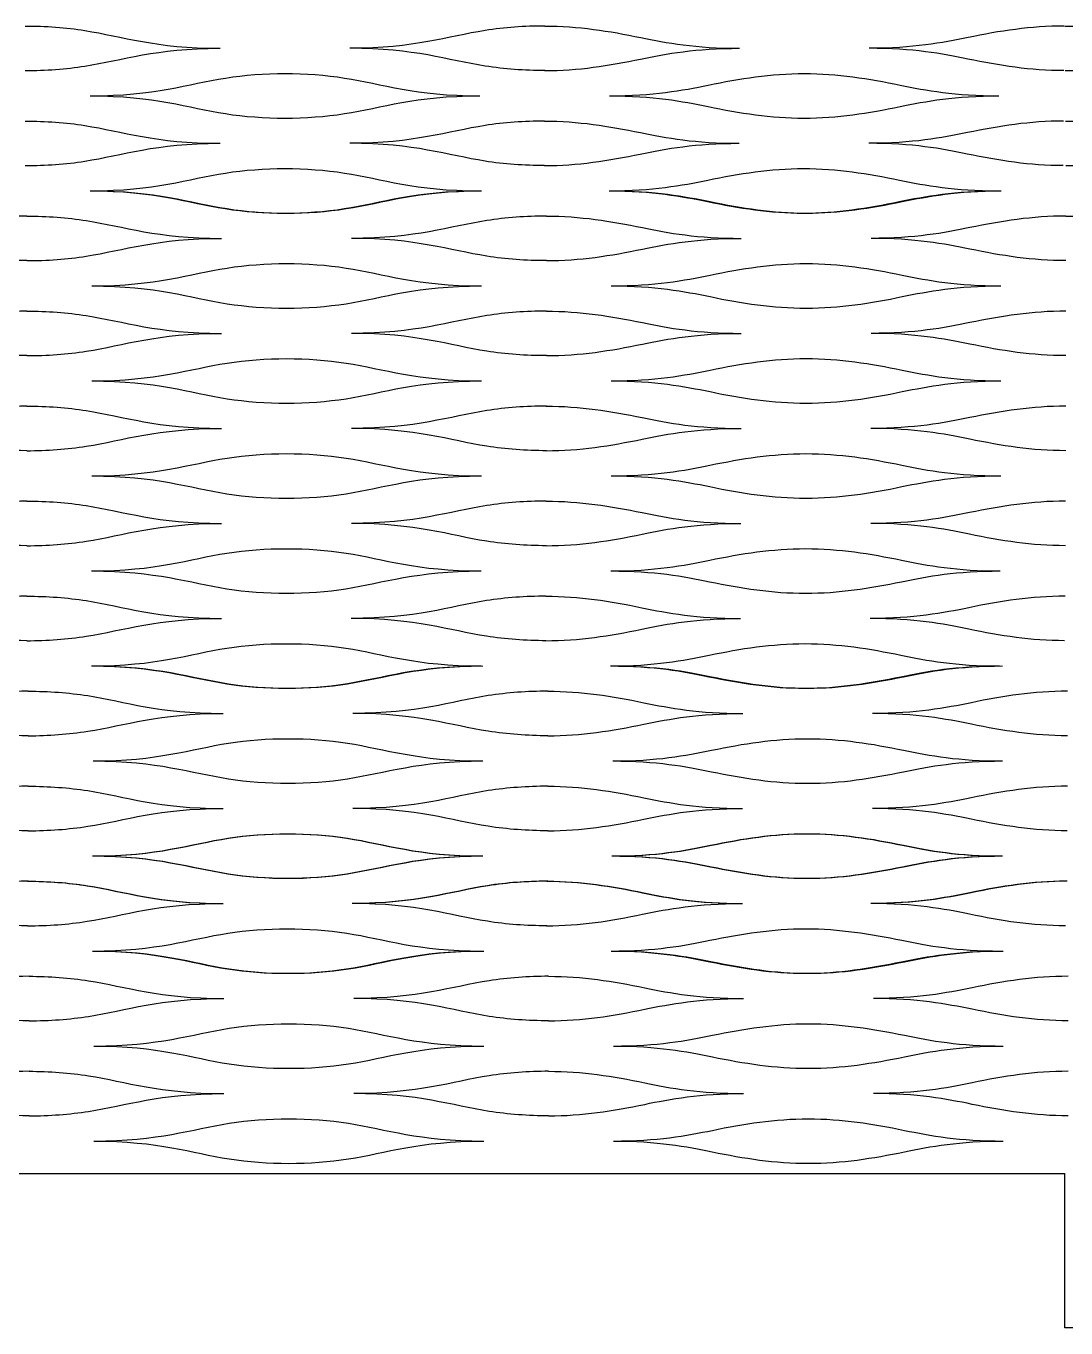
# Model space of a CAD drawing. Header units: millimetres. Extents: x 1 to 583, y -486 to -2.
# Drawn here: x 429.74 to 450.41, y -196.82 to -170.93 of the extents above; entities that cross this region are included whole.
import ezdxf

# ---------------------------------------------------------------- set-up
doc = ezdxf.new("R2010")
doc.units = ezdxf.units.MM
doc.header["$MEASUREMENT"] = 0
doc.layers.add('DEFAULT', color=7, linetype='Continuous')
doc.layers.add('dibujo', color=10, linetype='Continuous')

msp = doc.modelspace()

# ---------------------------------------------------------------- linework, layer by layer
at = {"layer": 'DEFAULT'}
for points, knots in [([(429.723, -170.93), (430.127, -170.93), (430.53, -170.96), (430.907, -171.019), (431.66, -171.137), (432.305, -171.373), (433.596, -171.373)], [0, 0, 0, 0, 1, 1, 1, 2, 2, 2, 2]), ([(440.05, -170.93), (439.646, -170.93), (439.243, -170.96), (438.867, -171.019), (438.114, -171.137), (437.468, -171.373), (436.177, -171.373)], [0, 0, 0, 0, 1, 1, 1, 2, 2, 2, 2]), ([(440.049, -170.93), (440.714, -170.93), (441.328, -171.029), (441.957, -171.159), (442.471, -171.265), (443.048, -171.373), (443.919, -171.373)], [0, 0, 0, 0, 1, 1, 1, 2, 2, 2, 2]), ([(450.374, -170.93), (449.709, -170.93), (449.094, -171.029), (448.464, -171.159), (447.949, -171.265), (447.372, -171.373), (446.501, -171.373)], [0, 0, 0, 0, 1, 1, 1, 2, 2, 2, 2]), ([(450.39, -170.93), (451.055, -170.93), (451.67, -171.029), (452.3, -171.159), (452.815, -171.265), (453.392, -171.373), (454.263, -171.373)], [0, 0, 0, 0, 1, 1, 1, 2, 2, 2, 2]), ([(429.723, -171.816), (430.127, -171.816), (430.53, -171.786), (430.907, -171.727), (431.66, -171.609), (432.305, -171.373), (433.596, -171.373)], [0, 0, 0, 0, 1, 1, 1, 2, 2, 2, 2]), ([(440.05, -171.816), (439.646, -171.816), (439.243, -171.786), (438.867, -171.727), (438.114, -171.609), (437.468, -171.373), (436.177, -171.373)], [0, 0, 0, 0, 1, 1, 1, 2, 2, 2, 2]), ([(440.047, -171.816), (440.712, -171.816), (441.327, -171.717), (441.956, -171.587), (442.471, -171.481), (443.048, -171.373), (443.919, -171.373)], [0, 0, 0, 0, 1, 1, 1, 2, 2, 2, 2]), ([(450.37, -171.816), (449.705, -171.816), (449.091, -171.717), (448.463, -171.587), (447.948, -171.481), (447.372, -171.373), (446.501, -171.373)], [0, 0, 0, 0, 1, 1, 1, 2, 2, 2, 2]), ([(450.394, -171.816), (451.059, -171.816), (451.673, -171.717), (452.301, -171.587), (452.816, -171.481), (453.392, -171.373), (454.263, -171.373)], [0, 0, 0, 0, 1, 1, 1, 2, 2, 2, 2]), ([(431.014, -172.318), (432.305, -172.318), (432.95, -172.082), (433.703, -171.964), (434.456, -171.845), (435.317, -171.845), (436.07, -171.964), (436.823, -172.082), (437.468, -172.318), (438.759, -172.318)], [0, 0, 0, 0, 1, 1, 1, 2, 2, 2, 3, 3, 3, 3]), ([(441.336, -172.318), (442.207, -172.318), (442.784, -172.21), (443.299, -172.104), (443.928, -171.974), (444.543, -171.875), (445.208, -171.875), (445.873, -171.875), (446.487, -171.974), (447.116, -172.104), (447.63, -172.21), (448.207, -172.318), (449.078, -172.318)], [0, 0, 0, 0, 1, 1, 1, 2, 2, 2, 3, 3, 3, 4, 4, 4, 4]), ([(431.014, -172.318), (432.304, -172.318), (432.949, -172.554), (433.702, -172.672), (434.454, -172.79), (435.314, -172.79), (436.067, -172.672), (436.82, -172.554), (437.465, -172.318), (438.755, -172.318)], [0, 0, 0, 0, 1, 1, 1, 2, 2, 2, 3, 3, 3, 3]), ([(441.336, -172.318), (442.207, -172.318), (442.783, -172.425), (443.297, -172.532), (443.925, -172.661), (444.539, -172.761), (445.204, -172.761), (445.869, -172.761), (446.484, -172.661), (447.113, -172.532), (447.629, -172.425), (448.207, -172.318), (449.078, -172.318)], [0, 0, 0, 0, 1, 1, 1, 2, 2, 2, 3, 3, 3, 4, 4, 4, 4]), ([(429.723, -172.82), (430.126, -172.82), (430.53, -172.849), (430.906, -172.908), (431.659, -173.026), (432.304, -173.262), (433.594, -173.262)], [0, 0, 0, 0, 1, 1, 1, 2, 2, 2, 2]), ([(440.046, -172.82), (439.642, -172.82), (439.239, -172.849), (438.863, -172.908), (438.11, -173.026), (437.465, -173.262), (436.175, -173.262)], [0, 0, 0, 0, 1, 1, 1, 2, 2, 2, 2]), ([(440.043, -172.82), (440.708, -172.82), (441.322, -172.919), (441.95, -173.049), (442.464, -173.155), (443.04, -173.262), (443.911, -173.262)], [0, 0, 0, 0, 1, 1, 1, 2, 2, 2, 2]), ([(450.364, -172.82), (449.698, -172.82), (449.083, -172.919), (448.454, -173.049), (447.939, -173.155), (447.361, -173.262), (446.49, -173.262)], [0, 0, 0, 0, 1, 1, 1, 2, 2, 2, 2]), ([(450.401, -172.82), (451.066, -172.82), (451.681, -172.919), (452.31, -173.049), (452.825, -173.155), (453.403, -173.262), (454.274, -173.262)], [0, 0, 0, 0, 1, 1, 1, 2, 2, 2, 2]), ([(429.723, -173.705), (430.126, -173.705), (430.53, -173.676), (430.906, -173.617), (431.659, -173.499), (432.304, -173.262), (433.594, -173.262)], [0, 0, 0, 0, 1, 1, 1, 2, 2, 2, 2]), ([(440.046, -173.705), (439.642, -173.705), (439.239, -173.676), (438.863, -173.617), (438.11, -173.499), (437.465, -173.262), (436.175, -173.262)], [0, 0, 0, 0, 1, 1, 1, 2, 2, 2, 2]), ([(440.04, -173.705), (440.704, -173.705), (441.319, -173.606), (441.948, -173.476), (442.463, -173.37), (443.04, -173.262), (443.911, -173.262)], [0, 0, 0, 0, 1, 1, 1, 2, 2, 2, 2]), ([(450.356, -173.705), (449.691, -173.705), (449.078, -173.606), (448.45, -173.476), (447.937, -173.37), (447.361, -173.262), (446.49, -173.262)], [0, 0, 0, 0, 1, 1, 1, 2, 2, 2, 2]), ([(450.408, -173.705), (451.073, -173.705), (451.686, -173.606), (452.314, -173.476), (452.827, -173.37), (453.403, -173.262), (454.274, -173.262)], [0, 0, 0, 0, 1, 1, 1, 2, 2, 2, 2]), ([(431.014, -174.207), (432.304, -174.207), (432.949, -173.971), (433.702, -173.853), (434.454, -173.735), (435.314, -173.735), (436.067, -173.853), (436.82, -173.971), (437.465, -174.207), (438.755, -174.207)], [0, 0, 0, 0, 1, 1, 1, 2, 2, 2, 3, 3, 3, 3]), ([(441.327, -174.207), (442.197, -174.207), (442.774, -174.099), (443.289, -173.993), (443.918, -173.863), (444.532, -173.764), (445.197, -173.764), (445.862, -173.764), (446.475, -173.863), (447.103, -173.993), (447.616, -174.099), (448.192, -174.207), (449.062, -174.207)], [0, 0, 0, 0, 1, 1, 1, 2, 2, 2, 3, 3, 3, 4, 4, 4, 4]), ([(431.013, -174.207), (432.302, -174.207), (432.946, -174.443), (433.699, -174.561), (434.45, -174.679), (435.31, -174.679), (436.062, -174.561), (436.814, -174.443), (437.459, -174.207), (438.748, -174.207)], [0, 0, 0, 0, 1, 1, 1, 2, 2, 2, 3, 3, 3, 3]), ([(431.043, -174.207), (432.334, -174.207), (432.98, -174.443), (433.733, -174.561), (434.486, -174.68), (435.347, -174.68), (436.1, -174.561), (436.853, -174.443), (437.499, -174.207), (438.79, -174.207)], [0, 0, 0, 0, 1, 1, 1, 2, 2, 2, 3, 3, 3, 3]), ([(441.327, -174.207), (442.197, -174.207), (442.773, -174.315), (443.286, -174.421), (443.912, -174.551), (444.525, -174.65), (445.189, -174.65), (445.854, -174.65), (446.468, -174.551), (447.098, -174.421), (447.614, -174.315), (448.192, -174.207), (449.062, -174.207)], [0, 0, 0, 0, 1, 1, 1, 2, 2, 2, 3, 3, 3, 4, 4, 4, 4]), ([(441.372, -174.207), (442.244, -174.207), (442.822, -174.315), (443.337, -174.421), (443.966, -174.551), (444.58, -174.65), (445.246, -174.65), (445.912, -174.65), (446.526, -174.551), (447.156, -174.421), (447.671, -174.315), (448.248, -174.207), (449.12, -174.207)], [0, 0, 0, 0, 1, 1, 1, 2, 2, 2, 3, 3, 3, 4, 4, 4, 4]), ([(429.752, -174.709), (429.086, -174.709), (428.472, -174.808), (427.842, -174.938), (427.327, -175.044), (426.75, -175.152), (425.878, -175.152)], [0, 0, 0, 0, 1, 1, 1, 2, 2, 2, 2]), ([(429.752, -174.709), (430.155, -174.709), (430.559, -174.739), (430.935, -174.798), (431.689, -174.916), (432.334, -175.152), (433.625, -175.152)], [0, 0, 0, 0, 1, 1, 1, 2, 2, 2, 2]), ([(440.081, -174.709), (439.678, -174.709), (439.274, -174.739), (438.898, -174.798), (438.145, -174.916), (437.499, -175.152), (436.208, -175.152)], [0, 0, 0, 0, 1, 1, 1, 2, 2, 2, 2]), ([(440.081, -174.709), (440.747, -174.709), (441.362, -174.808), (441.991, -174.938), (442.506, -175.044), (443.083, -175.152), (443.955, -175.152)], [0, 0, 0, 0, 1, 1, 1, 2, 2, 2, 2]), ([(450.411, -174.709), (449.745, -174.709), (449.13, -174.808), (448.501, -174.938), (447.986, -175.044), (447.409, -175.152), (446.537, -175.152)], [0, 0, 0, 0, 1, 1, 1, 2, 2, 2, 2]), ([(450.411, -174.709), (451.076, -174.709), (451.691, -174.808), (452.32, -174.938), (452.835, -175.044), (453.413, -175.152), (454.284, -175.152)], [0, 0, 0, 0, 1, 1, 1, 2, 2, 2, 2]), ([(429.752, -175.595), (429.086, -175.595), (428.472, -175.496), (427.842, -175.366), (427.327, -175.26), (426.75, -175.152), (425.878, -175.152)], [0, 0, 0, 0, 1, 1, 1, 2, 2, 2, 2]), ([(429.752, -175.595), (430.155, -175.595), (430.559, -175.565), (430.935, -175.506), (431.689, -175.388), (432.334, -175.152), (433.625, -175.152)], [0, 0, 0, 0, 1, 1, 1, 2, 2, 2, 2]), ([(440.081, -175.595), (439.678, -175.595), (439.274, -175.565), (438.898, -175.506), (438.145, -175.388), (437.499, -175.152), (436.208, -175.152)], [0, 0, 0, 0, 1, 1, 1, 2, 2, 2, 2]), ([(440.081, -175.595), (440.747, -175.595), (441.362, -175.496), (441.991, -175.366), (442.506, -175.26), (443.083, -175.152), (443.955, -175.152)], [0, 0, 0, 0, 1, 1, 1, 2, 2, 2, 2]), ([(450.411, -175.595), (449.745, -175.595), (449.13, -175.496), (448.501, -175.366), (447.986, -175.26), (447.409, -175.152), (446.537, -175.152)], [0, 0, 0, 0, 1, 1, 1, 2, 2, 2, 2]), ([(431.043, -176.097), (432.334, -176.097), (432.98, -175.86), (433.733, -175.742), (434.486, -175.624), (435.347, -175.624), (436.1, -175.742), (436.853, -175.86), (437.499, -176.097), (438.79, -176.097)], [0, 0, 0, 0, 1, 1, 1, 2, 2, 2, 3, 3, 3, 3]), ([(441.372, -176.097), (442.244, -176.097), (442.821, -175.989), (443.336, -175.883), (443.966, -175.753), (444.58, -175.654), (445.246, -175.654), (445.912, -175.654), (446.526, -175.753), (447.155, -175.883), (447.67, -175.989), (448.248, -176.097), (449.119, -176.097)], [0, 0, 0, 0, 1, 1, 1, 2, 2, 2, 3, 3, 3, 4, 4, 4, 4]), ([(431.043, -176.097), (432.334, -176.097), (432.98, -176.333), (433.733, -176.451), (434.486, -176.569), (435.347, -176.569), (436.1, -176.451), (436.853, -176.333), (437.499, -176.097), (438.79, -176.097)], [0, 0, 0, 0, 1, 1, 1, 2, 2, 2, 3, 3, 3, 3]), ([(441.372, -176.097), (442.244, -176.097), (442.821, -176.204), (443.336, -176.311), (443.965, -176.44), (444.58, -176.54), (445.245, -176.54), (445.911, -176.54), (446.526, -176.44), (447.155, -176.311), (447.67, -176.204), (448.248, -176.097), (449.119, -176.097)], [0, 0, 0, 0, 1, 1, 1, 2, 2, 2, 3, 3, 3, 4, 4, 4, 4]), ([(429.752, -176.599), (429.086, -176.599), (428.472, -176.698), (427.842, -176.827), (427.327, -176.934), (426.75, -177.041), (425.878, -177.041)], [0, 0, 0, 0, 1, 1, 1, 2, 2, 2, 2]), ([(429.752, -176.599), (430.155, -176.599), (430.559, -176.628), (430.935, -176.687), (431.689, -176.805), (432.334, -177.041), (433.625, -177.041)], [0, 0, 0, 0, 1, 1, 1, 2, 2, 2, 2]), ([(440.081, -176.599), (439.678, -176.599), (439.274, -176.628), (438.898, -176.687), (438.144, -176.805), (437.499, -177.041), (436.208, -177.041)], [0, 0, 0, 0, 1, 1, 1, 2, 2, 2, 2]), ([(440.081, -176.599), (440.747, -176.599), (441.361, -176.698), (441.991, -176.827), (442.505, -176.934), (443.083, -177.041), (443.954, -177.041)], [0, 0, 0, 0, 1, 1, 1, 2, 2, 2, 2]), ([(450.41, -176.599), (449.744, -176.599), (449.13, -176.698), (448.501, -176.827), (447.986, -176.934), (447.408, -177.041), (446.537, -177.041)], [0, 0, 0, 0, 1, 1, 1, 2, 2, 2, 2]), ([(429.752, -177.484), (429.086, -177.484), (428.472, -177.385), (427.842, -177.255), (427.328, -177.149), (426.75, -177.041), (425.878, -177.041)], [0, 0, 0, 0, 1, 1, 1, 2, 2, 2, 2]), ([(429.752, -177.484), (430.155, -177.484), (430.559, -177.455), (430.935, -177.396), (431.689, -177.278), (432.334, -177.041), (433.625, -177.041)], [0, 0, 0, 0, 1, 1, 1, 2, 2, 2, 2]), ([(440.081, -177.484), (439.678, -177.484), (439.274, -177.455), (438.898, -177.396), (438.144, -177.278), (437.499, -177.041), (436.208, -177.041)], [0, 0, 0, 0, 1, 1, 1, 2, 2, 2, 2]), ([(440.081, -177.484), (440.746, -177.484), (441.361, -177.385), (441.99, -177.255), (442.505, -177.149), (443.083, -177.041), (443.954, -177.041)], [0, 0, 0, 0, 1, 1, 1, 2, 2, 2, 2]), ([(450.41, -177.484), (449.744, -177.484), (449.129, -177.385), (448.5, -177.255), (447.985, -177.149), (447.408, -177.041), (446.537, -177.041)], [0, 0, 0, 0, 1, 1, 1, 2, 2, 2, 2]), ([(431.043, -177.986), (432.334, -177.986), (432.98, -177.75), (433.733, -177.632), (434.486, -177.514), (435.347, -177.514), (436.1, -177.632), (436.853, -177.75), (437.499, -177.986), (438.79, -177.986)], [0, 0, 0, 0, 1, 1, 1, 2, 2, 2, 3, 3, 3, 3]), ([(441.372, -177.986), (442.243, -177.986), (442.821, -177.878), (443.336, -177.772), (443.965, -177.642), (444.579, -177.543), (445.245, -177.543), (445.911, -177.543), (446.525, -177.642), (447.154, -177.772), (447.669, -177.878), (448.247, -177.986), (449.118, -177.986)], [0, 0, 0, 0, 1, 1, 1, 2, 2, 2, 3, 3, 3, 4, 4, 4, 4]), ([(431.043, -177.986), (432.334, -177.986), (432.98, -178.222), (433.733, -178.34), (434.486, -178.458), (435.347, -178.458), (436.1, -178.34), (436.853, -178.222), (437.498, -177.986), (438.79, -177.986)], [0, 0, 0, 0, 1, 1, 1, 2, 2, 2, 3, 3, 3, 3]), ([(441.372, -177.986), (442.243, -177.986), (442.82, -178.094), (443.335, -178.2), (443.964, -178.33), (444.579, -178.429), (445.244, -178.429), (445.91, -178.429), (446.524, -178.33), (447.154, -178.2), (447.669, -178.094), (448.247, -177.986), (449.118, -177.986)], [0, 0, 0, 0, 1, 1, 1, 2, 2, 2, 3, 3, 3, 4, 4, 4, 4]), ([(429.752, -178.488), (429.086, -178.488), (428.472, -178.587), (427.843, -178.717), (427.328, -178.823), (426.75, -178.931), (425.879, -178.931)], [0, 0, 0, 0, 1, 1, 1, 2, 2, 2, 2]), ([(429.752, -178.488), (430.155, -178.488), (430.559, -178.517), (430.935, -178.576), (431.689, -178.695), (432.334, -178.931), (433.625, -178.931)], [0, 0, 0, 0, 1, 1, 1, 2, 2, 2, 2]), ([(440.081, -178.488), (439.677, -178.488), (439.274, -178.517), (438.897, -178.576), (438.144, -178.695), (437.498, -178.931), (436.207, -178.931)], [0, 0, 0, 0, 1, 1, 1, 2, 2, 2, 2]), ([(440.08, -178.488), (440.746, -178.488), (441.36, -178.587), (441.989, -178.717), (442.504, -178.823), (443.081, -178.931), (443.952, -178.931)], [0, 0, 0, 0, 1, 1, 1, 2, 2, 2, 2]), ([(450.408, -178.488), (449.743, -178.488), (449.128, -178.587), (448.498, -178.717), (447.983, -178.823), (447.406, -178.931), (446.534, -178.931)], [0, 0, 0, 0, 1, 1, 1, 2, 2, 2, 2]), ([(429.752, -179.374), (429.086, -179.374), (428.472, -179.275), (427.843, -179.145), (427.328, -179.038), (426.75, -178.931), (425.879, -178.931)], [0, 0, 0, 0, 1, 1, 1, 2, 2, 2, 2]), ([(429.752, -179.374), (430.155, -179.374), (430.559, -179.344), (430.935, -179.285), (431.689, -179.167), (432.334, -178.931), (433.625, -178.931)], [0, 0, 0, 0, 1, 1, 1, 2, 2, 2, 2]), ([(440.081, -179.374), (439.677, -179.374), (439.274, -179.344), (438.897, -179.285), (438.144, -179.167), (437.498, -178.931), (436.207, -178.931)], [0, 0, 0, 0, 1, 1, 1, 2, 2, 2, 2]), ([(440.079, -179.374), (440.745, -179.374), (441.359, -179.275), (441.988, -179.145), (442.503, -179.038), (443.081, -178.931), (443.952, -178.931)], [0, 0, 0, 0, 1, 1, 1, 2, 2, 2, 2]), ([(450.406, -179.374), (449.741, -179.374), (449.126, -179.275), (448.498, -179.145), (447.983, -179.038), (447.406, -178.931), (446.534, -178.931)], [0, 0, 0, 0, 1, 1, 1, 2, 2, 2, 2]), ([(431.043, -179.875), (432.334, -179.875), (432.98, -179.639), (433.733, -179.521), (434.486, -179.403), (435.347, -179.403), (436.1, -179.521), (436.853, -179.639), (437.498, -179.875), (438.79, -179.875)], [0, 0, 0, 0, 1, 1, 1, 2, 2, 2, 3, 3, 3, 3]), ([(441.369, -179.875), (442.241, -179.875), (442.818, -179.768), (443.333, -179.662), (443.962, -179.532), (444.577, -179.433), (445.242, -179.433), (445.908, -179.433), (446.522, -179.532), (447.151, -179.662), (447.666, -179.768), (448.243, -179.875), (449.114, -179.875)], [0, 0, 0, 0, 1, 1, 1, 2, 2, 2, 3, 3, 3, 4, 4, 4, 4]), ([(431.043, -179.875), (432.334, -179.875), (432.979, -180.112), (433.732, -180.23), (434.485, -180.348), (435.346, -180.348), (436.099, -180.23), (436.852, -180.112), (437.497, -179.875), (438.788, -179.875)], [0, 0, 0, 0, 1, 1, 1, 2, 2, 2, 3, 3, 3, 3]), ([(441.369, -179.875), (442.241, -179.875), (442.818, -179.983), (443.332, -180.089), (443.961, -180.219), (444.575, -180.318), (445.24, -180.318), (445.906, -180.318), (446.521, -180.219), (447.15, -180.089), (447.665, -179.983), (448.243, -179.875), (449.114, -179.875)], [0, 0, 0, 0, 1, 1, 1, 2, 2, 2, 3, 3, 3, 4, 4, 4, 4]), ([(429.752, -180.377), (429.086, -180.377), (428.472, -180.476), (427.843, -180.606), (427.329, -180.713), (426.752, -180.82), (425.88, -180.82)], [0, 0, 0, 0, 1, 1, 1, 2, 2, 2, 2]), ([(429.752, -180.377), (430.155, -180.377), (430.559, -180.407), (430.935, -180.466), (431.688, -180.584), (432.334, -180.82), (433.624, -180.82)], [0, 0, 0, 0, 1, 1, 1, 2, 2, 2, 2]), ([(440.079, -180.377), (439.675, -180.377), (439.272, -180.407), (438.895, -180.466), (438.142, -180.584), (437.497, -180.82), (436.206, -180.82)], [0, 0, 0, 0, 1, 1, 1, 2, 2, 2, 2]), ([(440.077, -180.377), (440.743, -180.377), (441.357, -180.476), (441.986, -180.606), (442.5, -180.713), (443.077, -180.82), (443.948, -180.82)], [0, 0, 0, 0, 1, 1, 1, 2, 2, 2, 2]), ([(450.403, -180.377), (449.737, -180.377), (449.123, -180.476), (448.493, -180.606), (447.978, -180.713), (447.4, -180.82), (446.529, -180.82)], [0, 0, 0, 0, 1, 1, 1, 2, 2, 2, 2]), ([(429.752, -181.263), (429.087, -181.263), (428.472, -181.164), (427.843, -181.034), (427.329, -180.928), (426.752, -180.82), (425.88, -180.82)], [0, 0, 0, 0, 1, 1, 1, 2, 2, 2, 2]), ([(429.752, -181.263), (430.155, -181.263), (430.559, -181.234), (430.935, -181.174), (431.688, -181.056), (432.334, -180.82), (433.624, -180.82)], [0, 0, 0, 0, 1, 1, 1, 2, 2, 2, 2]), ([(440.079, -181.263), (439.675, -181.263), (439.272, -181.234), (438.895, -181.174), (438.142, -181.056), (437.497, -180.82), (436.206, -180.82)], [0, 0, 0, 0, 1, 1, 1, 2, 2, 2, 2]), ([(440.075, -181.263), (440.741, -181.263), (441.355, -181.164), (441.984, -181.034), (442.499, -180.928), (443.077, -180.82), (443.948, -180.82)], [0, 0, 0, 0, 1, 1, 1, 2, 2, 2, 2]), ([(450.399, -181.263), (449.734, -181.263), (449.12, -181.164), (448.491, -181.034), (447.977, -180.928), (447.4, -180.82), (446.529, -180.82)], [0, 0, 0, 0, 1, 1, 1, 2, 2, 2, 2]), ([(431.043, -181.765), (432.334, -181.765), (432.979, -181.529), (433.732, -181.411), (434.485, -181.293), (435.346, -181.293), (436.099, -181.411), (436.852, -181.529), (437.497, -181.765), (438.788, -181.765)], [0, 0, 0, 0, 1, 1, 1, 2, 2, 2, 3, 3, 3, 3]), ([(441.365, -181.765), (442.235, -181.765), (442.813, -181.657), (443.328, -181.551), (443.957, -181.421), (444.571, -181.322), (445.237, -181.322), (445.902, -181.322), (446.516, -181.421), (447.144, -181.551), (447.659, -181.657), (448.235, -181.765), (449.106, -181.765)], [0, 0, 0, 0, 1, 1, 1, 2, 2, 2, 3, 3, 3, 4, 4, 4, 4]), ([(431.042, -181.765), (432.332, -181.765), (432.978, -182.001), (433.73, -182.119), (434.483, -182.237), (435.343, -182.237), (436.096, -182.119), (436.848, -182.001), (437.494, -181.765), (438.784, -181.765)], [0, 0, 0, 0, 1, 1, 1, 2, 2, 2, 3, 3, 3, 3]), ([(441.365, -181.765), (442.235, -181.765), (442.812, -181.873), (443.326, -181.979), (443.954, -182.109), (444.567, -182.208), (445.232, -182.208), (445.898, -182.208), (446.512, -182.109), (447.142, -181.979), (447.657, -181.873), (448.235, -181.765), (449.106, -181.765)], [0, 0, 0, 0, 1, 1, 1, 2, 2, 2, 3, 3, 3, 4, 4, 4, 4]), ([(429.752, -182.267), (429.087, -182.267), (428.473, -182.366), (427.844, -182.496), (427.33, -182.602), (426.753, -182.71), (425.883, -182.71)], [0, 0, 0, 0, 1, 1, 1, 2, 2, 2, 2]), ([(429.752, -182.267), (430.155, -182.267), (430.558, -182.296), (430.935, -182.355), (431.687, -182.473), (432.332, -182.71), (433.623, -182.71)], [0, 0, 0, 0, 1, 1, 1, 2, 2, 2, 2]), ([(440.074, -182.267), (439.671, -182.267), (439.268, -182.296), (438.891, -182.355), (438.139, -182.473), (437.494, -182.71), (436.203, -182.71)], [0, 0, 0, 0, 1, 1, 1, 2, 2, 2, 2]), ([(440.072, -182.267), (440.737, -182.267), (441.351, -182.366), (441.979, -182.496), (442.492, -182.602), (443.069, -182.71), (443.939, -182.71)], [0, 0, 0, 0, 1, 1, 1, 2, 2, 2, 2]), ([(450.392, -182.267), (449.727, -182.267), (449.112, -182.366), (448.482, -182.496), (447.967, -182.602), (447.39, -182.71), (446.519, -182.71)], [0, 0, 0, 0, 1, 1, 1, 2, 2, 2, 2]), ([(429.752, -183.152), (429.087, -183.152), (428.473, -183.053), (427.845, -182.923), (427.33, -182.817), (426.753, -182.71), (425.883, -182.71)], [0, 0, 0, 0, 1, 1, 1, 2, 2, 2, 2]), ([(429.752, -183.152), (430.155, -183.152), (430.558, -183.123), (430.935, -183.064), (431.687, -182.946), (432.332, -182.71), (433.623, -182.71)], [0, 0, 0, 0, 1, 1, 1, 2, 2, 2, 2]), ([(440.074, -183.152), (439.671, -183.152), (439.268, -183.123), (438.891, -183.064), (438.139, -182.946), (437.494, -182.71), (436.203, -182.71)], [0, 0, 0, 0, 1, 1, 1, 2, 2, 2, 2]), ([(440.068, -183.152), (440.733, -183.152), (441.347, -183.053), (441.976, -182.923), (442.491, -182.817), (443.069, -182.71), (443.939, -182.71)], [0, 0, 0, 0, 1, 1, 1, 2, 2, 2, 2]), ([(450.384, -183.152), (449.719, -183.152), (449.107, -183.053), (448.479, -182.923), (447.966, -182.817), (447.39, -182.71), (446.519, -182.71)], [0, 0, 0, 0, 1, 1, 1, 2, 2, 2, 2]), ([(431.042, -183.654), (432.332, -183.654), (432.978, -183.418), (433.73, -183.3), (434.483, -183.182), (435.343, -183.182), (436.096, -183.3), (436.848, -183.418), (437.494, -183.654), (438.784, -183.654)], [0, 0, 0, 0, 1, 1, 1, 2, 2, 2, 3, 3, 3, 3]), ([(441.355, -183.654), (442.226, -183.654), (442.803, -183.547), (443.318, -183.44), (443.947, -183.31), (444.561, -183.211), (445.226, -183.211), (445.891, -183.211), (446.504, -183.31), (447.131, -183.44), (447.645, -183.547), (448.22, -183.654), (449.091, -183.654)], [0, 0, 0, 0, 1, 1, 1, 2, 2, 2, 3, 3, 3, 4, 4, 4, 4]), ([(431.041, -183.654), (432.33, -183.654), (432.975, -183.89), (433.727, -184.009), (434.479, -184.127), (435.339, -184.127), (436.091, -184.009), (436.843, -183.89), (437.487, -183.654), (438.777, -183.654)], [0, 0, 0, 0, 1, 1, 1, 2, 2, 2, 3, 3, 3, 3]), ([(431.072, -183.654), (432.363, -183.654), (433.008, -183.891), (433.762, -184.009), (434.515, -184.127), (435.376, -184.127), (436.129, -184.009), (436.882, -183.891), (437.528, -183.654), (438.819, -183.654)], [0, 0, 0, 0, 1, 1, 1, 2, 2, 2, 3, 3, 3, 3]), ([(441.355, -183.654), (442.226, -183.654), (442.801, -183.762), (443.314, -183.868), (443.941, -183.998), (444.553, -184.097), (445.218, -184.097), (445.883, -184.097), (446.497, -183.998), (447.127, -183.868), (447.642, -183.762), (448.22, -183.654), (449.091, -183.654)], [0, 0, 0, 0, 1, 1, 1, 2, 2, 2, 3, 3, 3, 4, 4, 4, 4]), ([(441.401, -183.654), (442.273, -183.654), (442.85, -183.762), (443.365, -183.868), (443.994, -183.998), (444.609, -184.097), (445.274, -184.097), (445.94, -184.097), (446.555, -183.998), (447.184, -183.868), (447.699, -183.762), (448.277, -183.654), (449.148, -183.654)], [0, 0, 0, 0, 1, 1, 1, 2, 2, 2, 3, 3, 3, 4, 4, 4, 4]), ([(429.78, -184.156), (429.115, -184.156), (428.5, -184.255), (427.871, -184.385), (427.356, -184.491), (426.779, -184.599), (425.907, -184.599)], [0, 0, 0, 0, 1, 1, 1, 2, 2, 2, 2]), ([(429.78, -184.156), (430.184, -184.156), (430.588, -184.186), (430.964, -184.245), (431.717, -184.363), (432.363, -184.599), (433.654, -184.599)], [0, 0, 0, 0, 1, 1, 1, 2, 2, 2, 2]), ([(440.11, -184.156), (439.706, -184.156), (439.303, -184.186), (438.926, -184.245), (438.173, -184.363), (437.528, -184.599), (436.236, -184.599)], [0, 0, 0, 0, 1, 1, 1, 2, 2, 2, 2]), ([(440.11, -184.156), (440.776, -184.156), (441.39, -184.255), (442.019, -184.385), (442.534, -184.491), (443.112, -184.599), (443.984, -184.599)], [0, 0, 0, 0, 1, 1, 1, 2, 2, 2, 2]), ([(450.439, -184.156), (449.774, -184.156), (449.159, -184.255), (448.53, -184.385), (448.015, -184.491), (447.437, -184.599), (446.566, -184.599)], [0, 0, 0, 0, 1, 1, 1, 2, 2, 2, 2]), ([(429.78, -185.042), (429.115, -185.042), (428.5, -184.943), (427.871, -184.813), (427.356, -184.707), (426.779, -184.599), (425.907, -184.599)], [0, 0, 0, 0, 1, 1, 1, 2, 2, 2, 2]), ([(429.78, -185.042), (430.184, -185.042), (430.588, -185.012), (430.964, -184.953), (431.717, -184.835), (432.363, -184.599), (433.654, -184.599)], [0, 0, 0, 0, 1, 1, 1, 2, 2, 2, 2]), ([(440.11, -185.042), (439.706, -185.042), (439.303, -185.012), (438.926, -184.953), (438.173, -184.835), (437.528, -184.599), (436.236, -184.599)], [0, 0, 0, 0, 1, 1, 1, 2, 2, 2, 2]), ([(440.11, -185.042), (440.775, -185.042), (441.39, -184.943), (442.019, -184.813), (442.534, -184.707), (443.112, -184.599), (443.984, -184.599)], [0, 0, 0, 0, 1, 1, 1, 2, 2, 2, 2]), ([(450.439, -185.042), (449.773, -185.042), (449.159, -184.943), (448.53, -184.813), (448.015, -184.707), (447.437, -184.599), (446.566, -184.599)], [0, 0, 0, 0, 1, 1, 1, 2, 2, 2, 2]), ([(431.072, -185.544), (432.363, -185.544), (433.008, -185.308), (433.762, -185.189), (434.515, -185.071), (435.376, -185.071), (436.129, -185.189), (436.882, -185.308), (437.528, -185.544), (438.819, -185.544)], [0, 0, 0, 0, 1, 1, 1, 2, 2, 2, 3, 3, 3, 3]), ([(441.401, -185.544), (442.273, -185.544), (442.85, -185.436), (443.365, -185.33), (443.994, -185.2), (444.609, -185.101), (445.274, -185.101), (445.94, -185.101), (446.555, -185.2), (447.184, -185.33), (447.699, -185.436), (448.276, -185.544), (449.148, -185.544)], [0, 0, 0, 0, 1, 1, 1, 2, 2, 2, 3, 3, 3, 4, 4, 4, 4]), ([(431.072, -185.544), (432.363, -185.544), (433.008, -185.78), (433.762, -185.898), (434.515, -186.016), (435.376, -186.016), (436.129, -185.898), (436.882, -185.78), (437.527, -185.544), (438.819, -185.544)], [0, 0, 0, 0, 1, 1, 1, 2, 2, 2, 3, 3, 3, 3]), ([(441.401, -185.544), (442.273, -185.544), (442.85, -185.651), (443.365, -185.758), (443.994, -185.888), (444.608, -185.987), (445.274, -185.987), (445.94, -185.987), (446.555, -185.888), (447.184, -185.758), (447.699, -185.651), (448.276, -185.544), (449.148, -185.544)], [0, 0, 0, 0, 1, 1, 1, 2, 2, 2, 3, 3, 3, 4, 4, 4, 4]), ([(429.78, -186.046), (429.115, -186.046), (428.5, -186.145), (427.871, -186.275), (427.356, -186.381), (426.779, -186.489), (425.907, -186.489)], [0, 0, 0, 0, 1, 1, 1, 2, 2, 2, 2]), ([(429.78, -186.046), (430.184, -186.046), (430.588, -186.075), (430.964, -186.134), (431.717, -186.252), (432.363, -186.489), (433.654, -186.489)], [0, 0, 0, 0, 1, 1, 1, 2, 2, 2, 2]), ([(440.11, -186.046), (439.706, -186.046), (439.303, -186.075), (438.926, -186.134), (438.173, -186.252), (437.527, -186.489), (436.236, -186.489)], [0, 0, 0, 0, 1, 1, 1, 2, 2, 2, 2]), ([(440.11, -186.046), (440.775, -186.046), (441.39, -186.145), (442.019, -186.275), (442.534, -186.381), (443.111, -186.489), (443.983, -186.489)], [0, 0, 0, 0, 1, 1, 1, 2, 2, 2, 2]), ([(450.439, -186.046), (449.773, -186.046), (449.158, -186.145), (448.529, -186.275), (448.014, -186.381), (447.437, -186.489), (446.565, -186.489)], [0, 0, 0, 0, 1, 1, 1, 2, 2, 2, 2]), ([(429.78, -186.931), (429.115, -186.931), (428.5, -186.832), (427.871, -186.702), (427.356, -186.596), (426.779, -186.489), (425.907, -186.489)], [0, 0, 0, 0, 1, 1, 1, 2, 2, 2, 2]), ([(429.78, -186.931), (430.184, -186.931), (430.588, -186.902), (430.964, -186.843), (431.717, -186.725), (432.363, -186.489), (433.654, -186.489)], [0, 0, 0, 0, 1, 1, 1, 2, 2, 2, 2]), ([(440.11, -186.931), (439.706, -186.931), (439.303, -186.902), (438.926, -186.843), (438.173, -186.725), (437.527, -186.489), (436.236, -186.489)], [0, 0, 0, 0, 1, 1, 1, 2, 2, 2, 2]), ([(440.109, -186.931), (440.775, -186.931), (441.39, -186.832), (442.019, -186.702), (442.534, -186.596), (443.111, -186.489), (443.983, -186.489)], [0, 0, 0, 0, 1, 1, 1, 2, 2, 2, 2]), ([(450.438, -186.931), (449.772, -186.931), (449.158, -186.832), (448.529, -186.702), (448.014, -186.596), (447.437, -186.489), (446.565, -186.489)], [0, 0, 0, 0, 1, 1, 1, 2, 2, 2, 2]), ([(431.059, -187.433), (432.35, -187.433), (432.996, -187.197), (433.748, -187.079), (434.501, -186.961), (435.362, -186.961), (436.115, -187.079), (436.868, -187.197), (437.514, -187.433), (438.804, -187.433)], [0, 0, 0, 0, 1, 1, 1, 2, 2, 2, 3, 3, 3, 3]), ([(431.072, -187.433), (432.363, -187.433), (433.008, -187.197), (433.762, -187.079), (434.515, -186.961), (435.376, -186.961), (436.129, -187.079), (436.882, -187.197), (437.527, -187.433), (438.819, -187.433)], [0, 0, 0, 0, 1, 1, 1, 2, 2, 2, 3, 3, 3, 3]), ([(441.381, -187.433), (442.252, -187.433), (442.829, -187.326), (443.344, -187.219), (443.973, -187.089), (444.588, -186.99), (445.253, -186.99), (445.919, -186.99), (446.533, -187.089), (447.161, -187.219), (447.675, -187.326), (448.252, -187.433), (449.123, -187.433)], [0, 0, 0, 0, 1, 1, 1, 2, 2, 2, 3, 3, 3, 4, 4, 4, 4]), ([(441.4, -187.433), (442.272, -187.433), (442.849, -187.326), (443.364, -187.219), (443.993, -187.089), (444.608, -186.99), (445.274, -186.99), (445.939, -186.99), (446.554, -187.089), (447.183, -187.219), (447.698, -187.326), (448.275, -187.433), (449.147, -187.433)], [0, 0, 0, 0, 1, 1, 1, 2, 2, 2, 3, 3, 3, 4, 4, 4, 4]), ([(431.059, -187.433), (432.349, -187.433), (432.994, -187.669), (433.747, -187.787), (434.5, -187.905), (435.36, -187.905), (436.112, -187.787), (436.865, -187.669), (437.51, -187.433), (438.8, -187.433)], [0, 0, 0, 0, 1, 1, 1, 2, 2, 2, 3, 3, 3, 3]), ([(431.072, -187.433), (432.363, -187.433), (433.008, -187.669), (433.761, -187.787), (434.515, -187.906), (435.375, -187.906), (436.128, -187.787), (436.881, -187.669), (437.527, -187.433), (438.818, -187.433)], [0, 0, 0, 0, 1, 1, 1, 2, 2, 2, 3, 3, 3, 3]), ([(441.381, -187.433), (442.252, -187.433), (442.829, -187.541), (443.342, -187.647), (443.97, -187.777), (444.584, -187.876), (445.249, -187.876), (445.914, -187.876), (446.529, -187.777), (447.159, -187.647), (447.674, -187.541), (448.252, -187.433), (449.123, -187.433)], [0, 0, 0, 0, 1, 1, 1, 2, 2, 2, 3, 3, 3, 4, 4, 4, 4]), ([(441.4, -187.433), (442.272, -187.433), (442.849, -187.541), (443.364, -187.647), (443.993, -187.777), (444.607, -187.876), (445.273, -187.876), (445.938, -187.876), (446.553, -187.777), (447.183, -187.647), (447.698, -187.541), (448.275, -187.433), (449.147, -187.433)], [0, 0, 0, 0, 1, 1, 1, 2, 2, 2, 3, 3, 3, 4, 4, 4, 4]), ([(429.768, -187.935), (429.103, -187.935), (428.489, -188.034), (427.861, -188.164), (427.347, -188.27), (426.77, -188.378), (425.899, -188.378)], [0, 0, 0, 0, 1, 1, 1, 2, 2, 2, 2]), ([(429.78, -187.935), (429.115, -187.935), (428.5, -188.034), (427.871, -188.164), (427.356, -188.27), (426.779, -188.378), (425.908, -188.378)], [0, 0, 0, 0, 1, 1, 1, 2, 2, 2, 2]), ([(429.768, -187.935), (430.172, -187.935), (430.575, -187.964), (430.951, -188.024), (431.704, -188.142), (432.349, -188.378), (433.639, -188.378)], [0, 0, 0, 0, 1, 1, 1, 2, 2, 2, 2]), ([(429.78, -187.935), (430.184, -187.935), (430.588, -187.965), (430.964, -188.024), (431.717, -188.142), (432.363, -188.378), (433.654, -188.378)], [0, 0, 0, 0, 1, 1, 1, 2, 2, 2, 2]), ([(440.091, -187.935), (439.687, -187.935), (439.284, -187.964), (438.908, -188.024), (438.155, -188.142), (437.51, -188.378), (436.22, -188.378)], [0, 0, 0, 0, 1, 1, 1, 2, 2, 2, 2]), ([(440.109, -187.935), (439.706, -187.935), (439.302, -187.965), (438.926, -188.024), (438.173, -188.142), (437.527, -188.378), (436.236, -188.378)], [0, 0, 0, 0, 1, 1, 1, 2, 2, 2, 2]), ([(440.089, -187.935), (440.754, -187.935), (441.367, -188.034), (441.995, -188.164), (442.509, -188.27), (443.085, -188.378), (443.956, -188.378)], [0, 0, 0, 0, 1, 1, 1, 2, 2, 2, 2]), ([(440.109, -187.935), (440.774, -187.935), (441.389, -188.034), (442.018, -188.164), (442.532, -188.27), (443.11, -188.378), (443.981, -188.378)], [0, 0, 0, 0, 1, 1, 1, 2, 2, 2, 2]), ([(450.409, -187.935), (449.743, -187.935), (449.129, -188.034), (448.499, -188.164), (447.984, -188.27), (447.406, -188.378), (446.535, -188.378)], [0, 0, 0, 0, 1, 1, 1, 2, 2, 2, 2]), ([(450.437, -187.935), (449.771, -187.935), (449.156, -188.034), (448.527, -188.164), (448.012, -188.27), (447.434, -188.378), (446.563, -188.378)], [0, 0, 0, 0, 1, 1, 1, 2, 2, 2, 2]), ([(429.768, -188.821), (429.104, -188.821), (428.49, -188.722), (427.861, -188.592), (427.347, -188.485), (426.77, -188.378), (425.899, -188.378)], [0, 0, 0, 0, 1, 1, 1, 2, 2, 2, 2]), ([(429.768, -188.821), (430.172, -188.821), (430.575, -188.791), (430.951, -188.732), (431.704, -188.614), (432.349, -188.378), (433.639, -188.378)], [0, 0, 0, 0, 1, 1, 1, 2, 2, 2, 2]), ([(440.091, -188.821), (439.687, -188.821), (439.284, -188.791), (438.908, -188.732), (438.155, -188.614), (437.51, -188.378), (436.22, -188.378)], [0, 0, 0, 0, 1, 1, 1, 2, 2, 2, 2]), ([(440.085, -188.821), (440.75, -188.821), (441.364, -188.722), (441.993, -188.592), (442.508, -188.485), (443.085, -188.378), (443.956, -188.378)], [0, 0, 0, 0, 1, 1, 1, 2, 2, 2, 2]), ([(450.401, -188.821), (449.736, -188.821), (449.123, -188.722), (448.496, -188.592), (447.982, -188.485), (447.406, -188.378), (446.535, -188.378)], [0, 0, 0, 0, 1, 1, 1, 2, 2, 2, 2]), ([(431.059, -189.323), (432.349, -189.323), (432.994, -189.086), (433.747, -188.968), (434.5, -188.85), (435.36, -188.85), (436.112, -188.968), (436.865, -189.086), (437.51, -189.323), (438.8, -189.323)], [0, 0, 0, 0, 1, 1, 1, 2, 2, 2, 3, 3, 3, 3]), ([(441.372, -189.323), (442.242, -189.323), (442.819, -189.215), (443.334, -189.109), (443.963, -188.979), (444.577, -188.88), (445.242, -188.88), (445.907, -188.88), (446.52, -188.979), (447.148, -189.109), (447.661, -189.215), (448.237, -189.323), (449.107, -189.323)], [0, 0, 0, 0, 1, 1, 1, 2, 2, 2, 3, 3, 3, 4, 4, 4, 4]), ([(431.058, -189.323), (432.347, -189.323), (432.992, -189.559), (433.744, -189.677), (434.496, -189.795), (435.355, -189.795), (436.107, -189.677), (436.859, -189.559), (437.504, -189.323), (438.793, -189.323)], [0, 0, 0, 0, 1, 1, 1, 2, 2, 2, 3, 3, 3, 3]), ([(431.088, -189.323), (432.379, -189.323), (433.025, -189.559), (433.778, -189.677), (434.531, -189.795), (435.392, -189.795), (436.145, -189.677), (436.899, -189.559), (437.544, -189.323), (438.835, -189.323)], [0, 0, 0, 0, 1, 1, 1, 2, 2, 2, 3, 3, 3, 3]), ([(441.372, -189.323), (442.242, -189.323), (442.818, -189.43), (443.331, -189.536), (443.958, -189.666), (444.57, -189.765), (445.234, -189.765), (445.899, -189.765), (446.514, -189.666), (447.143, -189.536), (447.659, -189.43), (448.237, -189.323), (449.107, -189.323)], [0, 0, 0, 0, 1, 1, 1, 2, 2, 2, 3, 3, 3, 4, 4, 4, 4]), ([(441.418, -189.323), (442.289, -189.323), (442.867, -189.43), (443.382, -189.536), (444.011, -189.666), (444.625, -189.765), (445.291, -189.765), (445.957, -189.765), (446.571, -189.666), (447.201, -189.536), (447.716, -189.43), (448.293, -189.323), (449.165, -189.323)], [0, 0, 0, 0, 1, 1, 1, 2, 2, 2, 3, 3, 3, 4, 4, 4, 4]), ([(429.797, -189.825), (429.131, -189.825), (428.517, -189.924), (427.887, -190.053), (427.373, -190.16), (426.795, -190.267), (425.924, -190.267)], [0, 0, 0, 0, 1, 1, 1, 2, 2, 2, 2]), ([(429.797, -189.825), (430.201, -189.825), (430.604, -189.854), (430.981, -189.913), (431.734, -190.031), (432.379, -190.267), (433.671, -190.267)], [0, 0, 0, 0, 1, 1, 1, 2, 2, 2, 2]), ([(440.126, -189.825), (439.723, -189.825), (439.319, -189.854), (438.943, -189.913), (438.19, -190.031), (437.544, -190.267), (436.253, -190.267)], [0, 0, 0, 0, 1, 1, 1, 2, 2, 2, 2]), ([(440.126, -189.825), (440.792, -189.825), (441.407, -189.924), (442.036, -190.053), (442.551, -190.16), (443.128, -190.267), (444, -190.267)], [0, 0, 0, 0, 1, 1, 1, 2, 2, 2, 2]), ([(450.456, -189.825), (449.79, -189.825), (449.176, -189.924), (448.546, -190.053), (448.031, -190.16), (447.454, -190.267), (446.582, -190.267)], [0, 0, 0, 0, 1, 1, 1, 2, 2, 2, 2]), ([(429.797, -190.71), (429.131, -190.71), (428.517, -190.611), (427.887, -190.481), (427.373, -190.375), (426.795, -190.267), (425.924, -190.267)], [0, 0, 0, 0, 1, 1, 1, 2, 2, 2, 2]), ([(429.797, -190.71), (430.201, -190.71), (430.604, -190.681), (430.981, -190.622), (431.734, -190.503), (432.379, -190.267), (433.671, -190.267)], [0, 0, 0, 0, 1, 1, 1, 2, 2, 2, 2]), ([(440.126, -190.71), (439.723, -190.71), (439.319, -190.681), (438.943, -190.622), (438.19, -190.503), (437.544, -190.267), (436.253, -190.267)], [0, 0, 0, 0, 1, 1, 1, 2, 2, 2, 2]), ([(440.126, -190.71), (440.792, -190.71), (441.407, -190.611), (442.036, -190.481), (442.551, -190.375), (443.128, -190.267), (444, -190.267)], [0, 0, 0, 0, 1, 1, 1, 2, 2, 2, 2]), ([(450.456, -190.71), (449.79, -190.71), (449.176, -190.611), (448.546, -190.481), (448.031, -190.375), (447.454, -190.267), (446.582, -190.267)], [0, 0, 0, 0, 1, 1, 1, 2, 2, 2, 2]), ([(431.088, -191.212), (432.379, -191.212), (433.025, -190.976), (433.778, -190.858), (434.531, -190.74), (435.392, -190.74), (436.145, -190.858), (436.899, -190.976), (437.544, -191.212), (438.835, -191.212)], [0, 0, 0, 0, 1, 1, 1, 2, 2, 2, 3, 3, 3, 3]), ([(441.418, -191.212), (442.289, -191.212), (442.867, -191.104), (443.382, -190.998), (444.011, -190.868), (444.625, -190.769), (445.291, -190.769), (445.957, -190.769), (446.571, -190.868), (447.201, -190.998), (447.716, -191.104), (448.293, -191.212), (449.165, -191.212)], [0, 0, 0, 0, 1, 1, 1, 2, 2, 2, 3, 3, 3, 4, 4, 4, 4]), ([(431.088, -191.212), (432.379, -191.212), (433.025, -191.448), (433.778, -191.566), (434.531, -191.684), (435.392, -191.684), (436.145, -191.566), (436.898, -191.448), (437.544, -191.212), (438.835, -191.212)], [0, 0, 0, 0, 1, 1, 1, 2, 2, 2, 3, 3, 3, 3]), ([(441.418, -191.212), (442.289, -191.212), (442.867, -191.32), (443.381, -191.426), (444.01, -191.556), (444.625, -191.655), (445.291, -191.655), (445.956, -191.655), (446.571, -191.556), (447.2, -191.426), (447.715, -191.32), (448.293, -191.212), (449.165, -191.212)], [0, 0, 0, 0, 1, 1, 1, 2, 2, 2, 3, 3, 3, 4, 4, 4, 4]), ([(429.797, -191.714), (429.131, -191.714), (428.517, -191.813), (427.888, -191.943), (427.373, -192.049), (426.795, -192.157), (425.924, -192.157)], [0, 0, 0, 0, 1, 1, 1, 2, 2, 2, 2]), ([(429.797, -191.714), (430.201, -191.714), (430.604, -191.743), (430.981, -191.803), (431.734, -191.921), (432.379, -192.157), (433.671, -192.157)], [0, 0, 0, 0, 1, 1, 1, 2, 2, 2, 2]), ([(440.126, -191.714), (439.723, -191.714), (439.319, -191.743), (438.943, -191.803), (438.19, -191.921), (437.544, -192.157), (436.253, -192.157)], [0, 0, 0, 0, 1, 1, 1, 2, 2, 2, 2]), ([(440.126, -191.714), (440.792, -191.714), (441.406, -191.813), (442.036, -191.943), (442.55, -192.049), (443.128, -192.157), (443.999, -192.157)], [0, 0, 0, 0, 1, 1, 1, 2, 2, 2, 2]), ([(450.455, -191.714), (449.79, -191.714), (449.175, -191.813), (448.546, -191.943), (448.031, -192.049), (447.453, -192.157), (446.582, -192.157)], [0, 0, 0, 0, 1, 1, 1, 2, 2, 2, 2]), ([(429.797, -192.6), (429.131, -192.6), (428.517, -192.501), (427.888, -192.371), (427.373, -192.264), (426.795, -192.157), (425.924, -192.157)], [0, 0, 0, 0, 1, 1, 1, 2, 2, 2, 2]), ([(429.797, -192.6), (430.201, -192.6), (430.604, -192.57), (430.981, -192.511), (431.734, -192.393), (432.379, -192.157), (433.671, -192.157)], [0, 0, 0, 0, 1, 1, 1, 2, 2, 2, 2]), ([(440.126, -192.6), (439.723, -192.6), (439.319, -192.57), (438.943, -192.511), (438.19, -192.393), (437.544, -192.157), (436.253, -192.157)], [0, 0, 0, 0, 1, 1, 1, 2, 2, 2, 2]), ([(440.126, -192.6), (440.792, -192.6), (441.406, -192.501), (442.036, -192.371), (442.55, -192.264), (443.128, -192.157), (443.999, -192.157)], [0, 0, 0, 0, 1, 1, 1, 2, 2, 2, 2]), ([(450.455, -192.6), (449.789, -192.6), (449.175, -192.501), (448.546, -192.371), (448.031, -192.264), (447.453, -192.157), (446.582, -192.157)], [0, 0, 0, 0, 1, 1, 1, 2, 2, 2, 2]), ([(431.088, -193.101), (432.379, -193.101), (433.025, -192.865), (433.778, -192.747), (434.531, -192.629), (435.392, -192.629), (436.145, -192.747), (436.898, -192.865), (437.544, -193.101), (438.835, -193.101)], [0, 0, 0, 0, 1, 1, 1, 2, 2, 2, 3, 3, 3, 3]), ([(441.417, -193.101), (442.288, -193.101), (442.866, -192.994), (443.381, -192.888), (444.01, -192.758), (444.625, -192.659), (445.29, -192.659), (445.956, -192.659), (446.57, -192.758), (447.2, -192.888), (447.714, -192.994), (448.292, -193.101), (449.163, -193.101)], [0, 0, 0, 0, 1, 1, 1, 2, 2, 2, 3, 3, 3, 4, 4, 4, 4]), ([(431.088, -193.101), (432.379, -193.101), (433.025, -193.338), (433.778, -193.456), (434.531, -193.574), (435.392, -193.574), (436.145, -193.456), (436.898, -193.338), (437.544, -193.101), (438.835, -193.101)], [0, 0, 0, 0, 1, 1, 1, 2, 2, 2, 3, 3, 3, 3]), ([(441.417, -193.101), (442.288, -193.101), (442.866, -193.209), (443.38, -193.315), (444.009, -193.445), (444.624, -193.544), (445.289, -193.544), (445.955, -193.544), (446.57, -193.445), (447.199, -193.315), (447.714, -193.209), (448.292, -193.101), (449.163, -193.101)], [0, 0, 0, 0, 1, 1, 1, 2, 2, 2, 3, 3, 3, 4, 4, 4, 4])]:
    msp.add_open_spline(points, degree=3, knots=knots, dxfattribs=at)
at = {"layer": 'dibujo'}
for p, q in [((408.889, -193.746), (450.389, -193.746)), ((450.389, -196.818), (450.389, -193.746)), ((458.389, -196.746), (450.389, -196.818))]:
    msp.add_line(p, q, dxfattribs=at)

doc.saveas('drawing.dxf')
